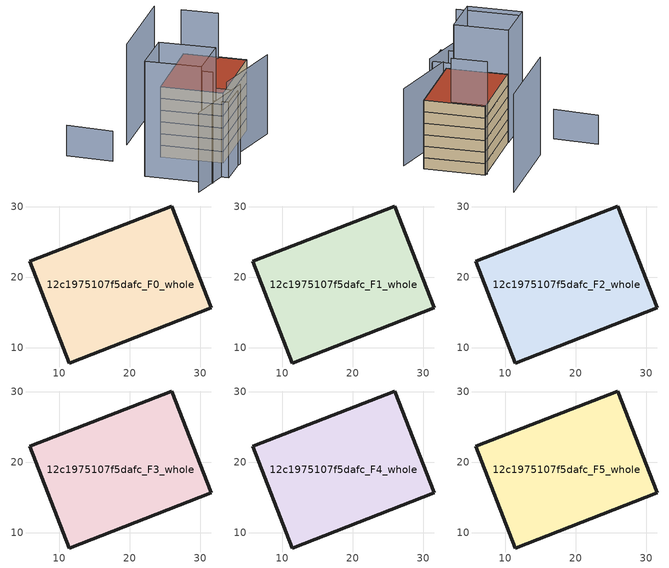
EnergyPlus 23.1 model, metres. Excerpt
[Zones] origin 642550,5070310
12c1975107f5dafc_F0_whole
 floor ground (EU_floor_Construction): 31.58,15.68 25.97,30.13 5.81,22.29 11.43,7.86 z0
 wall outside (EU_wall_Construction): 5.81,22.29 25.97,30.13 31.58,15.68 11.43,7.86 5.81,22.29 z0:3
12c1975107f5dafc_F1_whole
 floor to 12c1975107f5dafc_F0_whole (EU_floor_Construction): 31.58,15.68 25.97,30.13 5.81,22.29 11.43,7.86 z3
 wall outside (EU_wall_Construction): 5.81,22.29 25.97,30.13 31.58,15.68 11.43,7.86 5.81,22.29 z3:6
12c1975107f5dafc_F2_whole
 floor to 12c1975107f5dafc_F1_whole (EU_floor_Construction): 31.58,15.68 25.97,30.13 5.81,22.29 11.43,7.86 z6
 wall outside (EU_wall_Construction): 5.81,22.29 25.97,30.13 31.58,15.68 11.43,7.86 5.81,22.29 z6:9
12c1975107f5dafc_F3_whole
 floor to 12c1975107f5dafc_F2_whole (EU_floor_Construction): 31.58,15.68 25.97,30.13 5.81,22.29 11.43,7.86 z9
 wall outside (EU_wall_Construction): 5.81,22.29 25.97,30.13 31.58,15.68 11.43,7.86 5.81,22.29 z9:12
12c1975107f5dafc_F4_whole
 floor to 12c1975107f5dafc_F3_whole (EU_floor_Construction): 31.58,15.68 25.97,30.13 5.81,22.29 11.43,7.86 z12
 wall outside (EU_wall_Construction): 5.81,22.29 25.97,30.13 31.58,15.68 11.43,7.86 5.81,22.29 z12:15
12c1975107f5dafc_F5_whole
 floor to 12c1975107f5dafc_F4_whole (EU_floor_Construction): 31.58,15.68 25.97,30.13 5.81,22.29 11.43,7.86 z15
 wall outside (EU_wall_Construction): 5.81,22.29 25.97,30.13 31.58,15.68 11.43,7.86 5.81,22.29 z15:18
 roof outside (EU_roof_Construction): 25.97,30.13 31.58,15.68 11.43,7.86 5.81,22.29 z18
shading: -6.5,1.96 13.57,4.41 z0:20.3; 12.89,7.97 32.61,10.47 z0:20.2; 3.16,6.66 10.45,9.36 / 10.45,9.36 12.34,4.25 / 12.34,4.25 5.05,1.56 / 5.05,1.56 3.16,6.66 z0:19.2; 28.37,21.73 25.1,30.11 / 10.44,9.35 -1.17,4.95 / -1.17,4.95 -6.12,18.02 / -6.12,18.02 5.49,22.42 / 5.49,22.42 10.44,9.35 z0:29.5; -6.07,17.96 -0.22,2.43 z0:28.4; -6.36,40.68 -2.93,29.82 z0:7.7; 30.71,42.18 7.54,33.27 z0:25.7
[Building]
EU S2 Campaign: North Axis=0; Terrain=City; Solar Distribution=FullExterior
[Site:Location]
Lyon-Bron: Latitude=45.75; Longitude=5; Time Zone=1; Elevation=198
[SizingPeriod:WeatherFileDays]
AnnualSizingPeriod: Begin Month=1; Begin Day of Month=1; End Month=12; End Day of Month=31; Day of Week for Start Day=Monday; Use Weather File Daylight Saving Period=No; Use Weather File Rain and Snow Indicators=No
[MATERIAL]
EU_InternalMass_Material: Roughness=MediumRough; Thickness=0.1; Conductivity=1; Density=1800; Specific Heat=900; Thermal Absorptance=0.9; Solar Absorptance=0.7; Visible Absorptance=0.7
[MATERIAL:NOMASS] Roughness=MediumRough; Thermal Absorptance=0.9; Solar Absorptance=0.7; Visible Absorptance=0.7
Name | Thermal Resistance
EU_wall_NoMass | 0.776494
EU_roof_NoMass | 0.486893
EU_floor_NoMass | 0.421597
[CONSTRUCTION]
EU_wall_Construction: EU_wall_NoMass
EU_roof_Construction: EU_roof_NoMass
EU_floor_Construction: EU_floor_NoMass
EU_InternalMass_Construction: EU_InternalMass_Material
[ZONE] Type=1; Multiplier=1; Ceiling Height=autocalculate; Volume=1005.25; Floor Area=autocalculate; Part of Total Floor Area=Yes
12c1975107f5dafc_F0_whole; 12c1975107f5dafc_F1_whole; 12c1975107f5dafc_F2_whole; 12c1975107f5dafc_F3_whole; 12c1975107f5dafc_F4_whole; 12c1975107f5dafc_F5_whole
[INTERNALMASS] Construction=EU_InternalMass_Construction; Surface Area=335.085
Name | Zone or ZoneList
12c1975107f5dafc_F0_whole_EU_InternalMass | 12c1975107f5dafc_F0_whole
12c1975107f5dafc_F1_whole_EU_InternalMass | 12c1975107f5dafc_F1_whole
12c1975107f5dafc_F2_whole_EU_InternalMass | 12c1975107f5dafc_F2_whole
12c1975107f5dafc_F3_whole_EU_InternalMass | 12c1975107f5dafc_F3_whole
12c1975107f5dafc_F4_whole_EU_InternalMass | 12c1975107f5dafc_F4_whole
12c1975107f5dafc_F5_whole_EU_InternalMass | 12c1975107f5dafc_F5_whole
[OTHEREQUIPMENT] Fuel Type=Electricity; Design Level Calculation Method=Watts/Area; Power per Zone Floor Area=1; Fraction Latent=0; Fraction Radiant=0; Fraction Lost=0; Carbon Dioxide Generation Rate=0; EndUse Subcategory=EU_Step8_InternalGains
Name | Zone or ZoneList or Space or SpaceList | Schedule
EU_Step8_InternalGain_12c1975107f5dafc_F0_whole_f000 | 12c1975107f5dafc_F0_whole | EU_Step8_GainSchedule_12c1975107f5dafc_F0_whole_f000
EU_Step8_InternalGain_12c1975107f5dafc_F1_whole_f000 | 12c1975107f5dafc_F1_whole | EU_Step8_GainSchedule_12c1975107f5dafc_F1_whole_f000
EU_Step8_InternalGain_12c1975107f5dafc_F2_whole_f000 | 12c1975107f5dafc_F2_whole | EU_Step8_GainSchedule_12c1975107f5dafc_F2_whole_f000
EU_Step8_InternalGain_12c1975107f5dafc_F3_whole_f000 | 12c1975107f5dafc_F3_whole | EU_Step8_GainSchedule_12c1975107f5dafc_F3_whole_f000
EU_Step8_InternalGain_12c1975107f5dafc_F4_whole_f000 | 12c1975107f5dafc_F4_whole | EU_Step8_GainSchedule_12c1975107f5dafc_F4_whole_f000
EU_Step8_InternalGain_12c1975107f5dafc_F5_whole_f000 | 12c1975107f5dafc_F5_whole | EU_Step8_GainSchedule_12c1975107f5dafc_F5_whole_f000
[ZONEVENTILATION:DESIGNFLOWRATE] Schedule=EU_AlwaysOn; Design Flow Rate Calculation Method=AirChanges/Hour; Air Changes per Hour=0.693814; Ventilation Type=Natural; Fan Pressure Rise=0; Fan Total Efficiency=1; Constant Term Coefficient=1; Temperature Term Coefficient=0; Velocity Term Coefficient=0; Velocity Squared Term Coefficient=0; Minimum Indoor Temperature=-100; Maximum Indoor Temperature=100; Delta Temperature=-100; Minimum Outdoor Temperature=-100; Maximum Outdoor Temperature=100; Maximum Wind Speed=40
Name | Zone or ZoneList or Space or SpaceList
EU_ConstantAir_12c1975107f5dafc_F0_whole | 12c1975107f5dafc_F0_whole
EU_ConstantAir_12c1975107f5dafc_F1_whole | 12c1975107f5dafc_F1_whole
EU_ConstantAir_12c1975107f5dafc_F2_whole | 12c1975107f5dafc_F2_whole
EU_ConstantAir_12c1975107f5dafc_F3_whole | 12c1975107f5dafc_F3_whole
EU_ConstantAir_12c1975107f5dafc_F4_whole | 12c1975107f5dafc_F4_whole
EU_ConstantAir_12c1975107f5dafc_F5_whole | 12c1975107f5dafc_F5_whole
[HVACTEMPLATE:THERMOSTAT] Constant Heating Setpoint=20; Constant Cooling Setpoint=50
EU_HeatOnly_12c1975107f5dafc_F0_whole; EU_HeatOnly_12c1975107f5dafc_F1_whole; EU_HeatOnly_12c1975107f5dafc_F2_whole; EU_HeatOnly_12c1975107f5dafc_F3_whole; EU_HeatOnly_12c1975107f5dafc_F4_whole; EU_HeatOnly_12c1975107f5dafc_F5_whole
[HVACTEMPLATE:ZONE:IDEALLOADSAIRSYSTEM] System Availability Schedule=EU_AlwaysOn; Maximum Heating Supply Air Temperature=50; Minimum Cooling Supply Air Temperature=13; Maximum Heating Supply Air Humidity Ratio=0.0156; Minimum Cooling Supply Air Humidity Ratio=0.0077; Heating Limit=NoLimit; Cooling Limit=NoLimit; Heating Availability Schedule=EU_AlwaysOn; Cooling Availability Schedule=EU_CoolingOff; Dehumidification Control Type=ConstantSensibleHeatRatio; Cooling Sensible Heat Ratio=0.7; Dehumidification Setpoint=60; Humidification Control Type=None; Humidification Setpoint=30; Outdoor Air Method=None; Outdoor Air Flow Rate per Person=0.00944; Outdoor Air Flow Rate per Zone Floor Area=0; Outdoor Air Flow Rate per Zone=0; Demand Controlled Ventilation Type=None; Outdoor Air Economizer Type=NoEconomizer; Heat Recovery Type=None; Sensible Heat Recovery Effectiveness=0.7; Latent Heat Recovery Effectiveness=0.65
Name | Template Thermostat
12c1975107f5dafc_F0_whole | EU_HeatOnly_12c1975107f5dafc_F0_whole
12c1975107f5dafc_F1_whole | EU_HeatOnly_12c1975107f5dafc_F1_whole
12c1975107f5dafc_F2_whole | EU_HeatOnly_12c1975107f5dafc_F2_whole
12c1975107f5dafc_F3_whole | EU_HeatOnly_12c1975107f5dafc_F3_whole
12c1975107f5dafc_F4_whole | EU_HeatOnly_12c1975107f5dafc_F4_whole
12c1975107f5dafc_F5_whole | EU_HeatOnly_12c1975107f5dafc_F5_whole
[SIZING:ZONE] Zone Cooling Design Supply Air Temperature Input Method=SupplyAirTemperature; Zone Cooling Design Supply Air Temperature=13; Zone Heating Design Supply Air Temperature Input Method=SupplyAirTemperature; Zone Heating Design Supply Air Temperature=50; Zone Cooling Design Supply Air Humidity Ratio=0.008; Zone Heating Design Supply Air Humidity Ratio=0.008; Cooling Design Air Flow Method=DesignDay; Cooling Design Air Flow Rate=0; Cooling Minimum Air Flow per Zone Floor Area=0.000762; Cooling Minimum Air Flow=0; Cooling Minimum Air Flow Fraction=0.2; Heating Design Air Flow Method=DesignDay; Heating Design Air Flow Rate=0; Heating Maximum Air Flow per Zone Floor Area=0.002032; Heating Maximum Air Flow=0.141576; Heating Maximum Air Flow Fraction=0.3; Account for Dedicated Outdoor Air System=No; Dedicated Outdoor Air System Control Strategy=NeutralSupplyAir; Dedicated Outdoor Air Low Setpoint Temperature for Design=autosize; Dedicated Outdoor Air High Setpoint Temperature for Design=autosize; Zone Load Sizing Method=Sensible Load Only No Latent Load; Zone Latent Cooling Design Supply Air Humidity Ratio Input Method=HumidityRatioDifference; Zone Cooling Design Supply Air Humidity Ratio Difference=0.005; Zone Latent Heating Design Supply Air Humidity Ratio Input Method=HumidityRatioDifference; Zone Humidification Design Supply Air Humidity Ratio Difference=0.005
12c1975107f5dafc_F0_whole; 12c1975107f5dafc_F1_whole; 12c1975107f5dafc_F2_whole; 12c1975107f5dafc_F3_whole; 12c1975107f5dafc_F4_whole; 12c1975107f5dafc_F5_whole
[SCHEDULE:CONSTANT]
Name | Hourly Value
EU_AlwaysOn | 1
EU_CoolingOff | 0
[SCHEDULE:FILE] Column Number=1; Rows to Skip at Top=0; Number of Hours of Data=8760; Column Separator=Comma; Interpolate to Timestep=No; Minutes per Item=60; Adjust Schedule for Daylight Savings=Yes
Name | File
EU_Step8_GainSchedule_12c1975107f5dafc_F0_whole_f000 | ../../schedules/12c1975107f5dafc/12c1975107f5dafc_F0_whole_f000_gain.csv
EU_Step8_GainSchedule_12c1975107f5dafc_F1_whole_f000 | ../../schedules/12c1975107f5dafc/12c1975107f5dafc_F1_whole_f000_gain.csv
EU_Step8_GainSchedule_12c1975107f5dafc_F2_whole_f000 | ../../schedules/12c1975107f5dafc/12c1975107f5dafc_F2_whole_f000_gain.csv
EU_Step8_GainSchedule_12c1975107f5dafc_F3_whole_f000 | ../../schedules/12c1975107f5dafc/12c1975107f5dafc_F3_whole_f000_gain.csv
EU_Step8_GainSchedule_12c1975107f5dafc_F4_whole_f000 | ../../schedules/12c1975107f5dafc/12c1975107f5dafc_F4_whole_f000_gain.csv
EU_Step8_GainSchedule_12c1975107f5dafc_F5_whole_f000 | ../../schedules/12c1975107f5dafc/12c1975107f5dafc_F5_whole_f000_gain.csv
